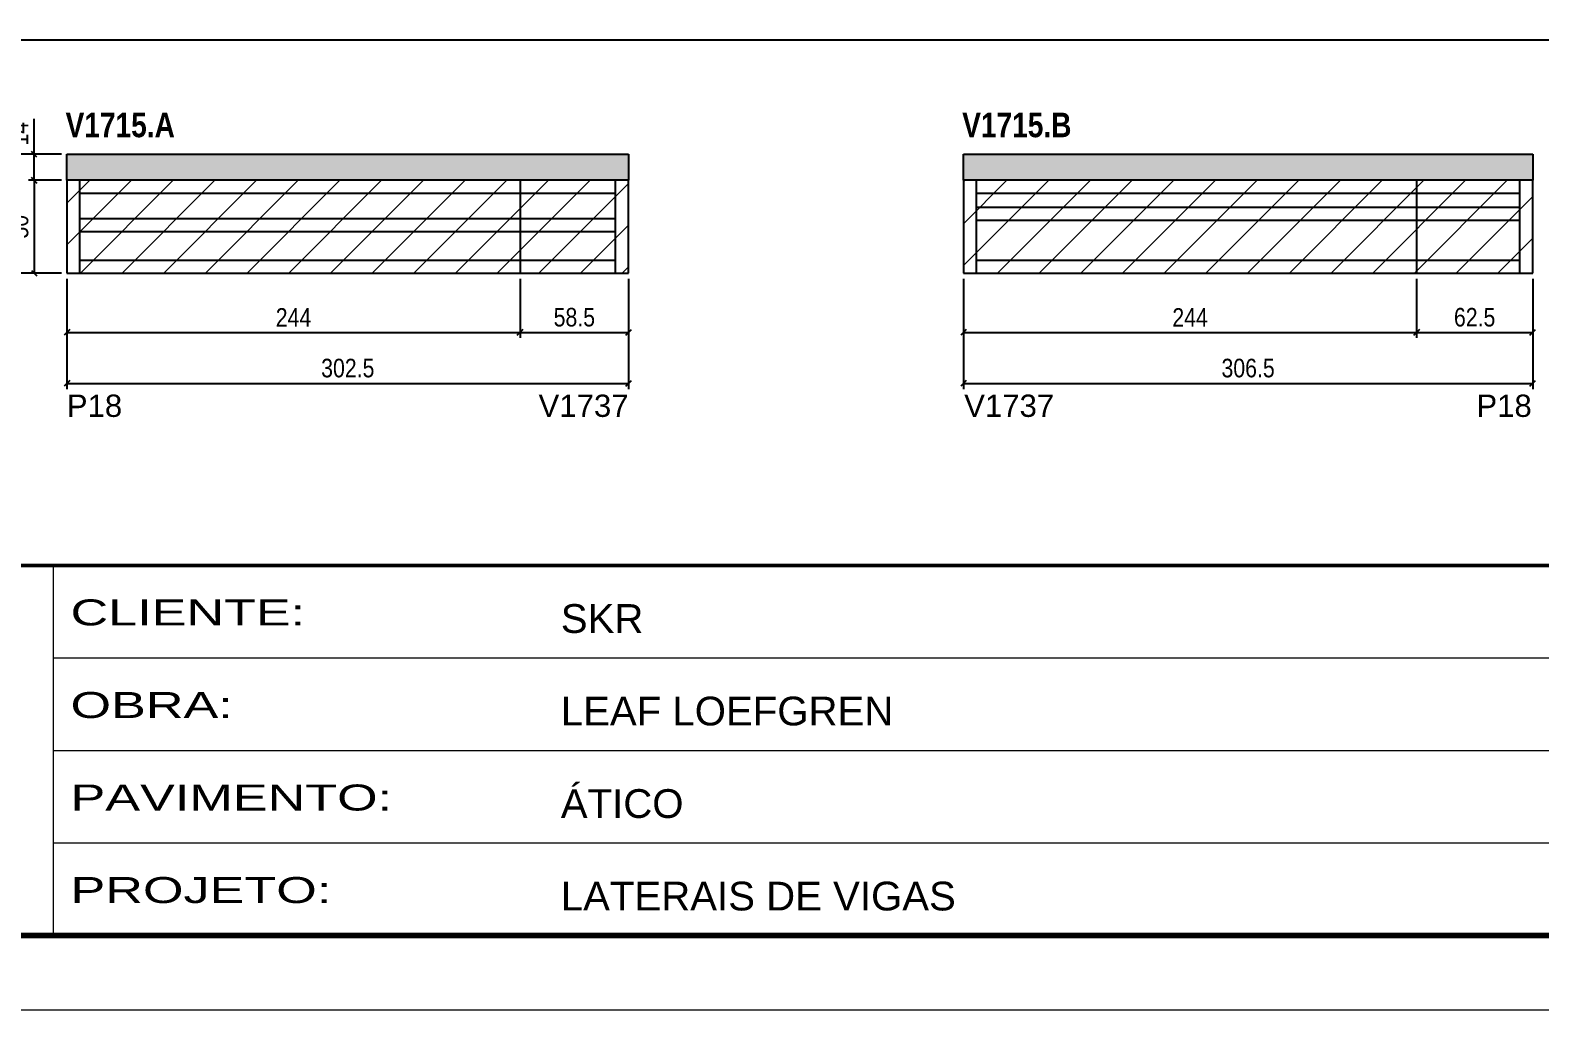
# Model space of a CAD drawing. Extents: x 3309 to 10008, y -2522 to 14608.
# Drawn here: x 8491 to 9304, y 12409 to 12937 of the extents above; entities that cross this region are included whole.
import ezdxf

# ---------------------------------------------------------------- set-up
doc = ezdxf.new("R2010")
doc.units = 0
doc.linetypes.add('CONTINUO', pattern=[0])
doc.linetypes.add('DASHED', pattern=[0.75, 0.5, -0.25])
for name, color, linetype in [('5', 5, 'Continuous'), ('COTA', 241, 'Continuous'), ('NOMENCLATURA', 7, 'Continuous'), ('Painéis', 200, 'Continuous'), ('SARR_2.2x7', 40, 'Continuous')]:
    doc.layers.add(name, color=color, linetype=linetype)
for name, color, linetype, lineweight in [('Folhas', 255, 'Continuous', 9), ('Hachura', 251, 'Continuous', 9), ('SARRAFO DE PRESSAO', 251, 'DASHED', 9)]:
    doc.layers.add(name, color=color, linetype=linetype, lineweight=lineweight)
doc.styles.add('ARIAL', font='arial.ttf')
doc.styles.add('COTA TECNICA', font='techl___.ttf', dxfattribs={"height": 10})
doc.styles.get("Standard").update_dxf_attribs({"font": 'arial.ttf'})
doc.styles.add('TECNICA', font='techb___.ttf', dxfattribs={"height": 10})
doc.styles.add('Tecnologia', font='')
doc.styles.get('Tecnologia').set_extended_font_data('Forgotten Futurist')
doc.dimstyles.new('PAINEL', dxfattribs={"dimtxt": 10, "dimasz": 3, "dimexe": 3, "dimexo": 3, "dimgap": 3, "dimtad": 1, "dimdec": 1, "dimzin": 12, "dimdsep": 46, "dimtxsty": 'COTA TECNICA', "dimblk1": 'OBLIQUE', "dimblk2": 'OBLIQUE', "dimsah": 1, "dimcen": 0.9, "dimclrd": 4, "dimclre": 4, "dimclrt": 240, "dimadec": 1, "dimazin": 3, "dimtfac": 1, "dimtdec": 1, "dimtmove": 0, "dimatfit": 3, "dimfxl": 1, "dimtolj": 1, "dimtzin": 12, "dimarcsym": 0})

# ---------------------------------------------------------------- blocks, each defined once
blk = doc.blocks.new('9999999999')
at = {"color": 30, "linetype": 'CONTINUO'}
for p, q in [((98564.56, 34230.21), (98564.56, 34429.45)), ((98564.56, 34379.64), (99583.98, 34379.64)), ((98564.56, 34329.83), (99487.98, 34329.83)), ((98564.56, 34280.02), (99487.98, 34280.02))]:
    blk.add_line(p, q, dxfattribs=at)
at = {"color": 30, "linetype": 'CONTINUO', "const_width": 2}
blk.add_lwpolyline([(99583.98, 34230.21), (99583.98, 34414.45, 0.414214), (99568.98, 34429.45), (98228.98, 34429.45, 0.414214), (98213.98, 34414.45), (98213.98, 34245.21, 0.414214), (98228.98, 34230.21), (99583.98, 34230.21)], format="xyb", dxfattribs=at)
at = {"layer": 'Folhas'}
blk.add_lwpolyline([(98138.98, 34190.21), (99623.98, 34190.21), (99623.98, 35240.21), (98138.98, 35240.21)], close=True, dxfattribs=at)
at = {"layer": 'Folhas', "color": 30, "const_width": 3}
blk.add_lwpolyline([(98213.98, 34230.21), (99583.98, 34230.21), (99583.98, 35200.21), (98213.98, 35200.21)], close=True, dxfattribs=at)
at = {"color": 7, "linetype": 'Continuous', "ltscale": 5, "style": 'ARIAL'}
for s, height, p in [('SKR', 15.483, (98837.68, 34393.13)), ('LEAF LOEFGREN', 15.4829, (98837.68, 34343.32)), ('ÁTICO', 15.483, (98837.68, 34293.51)), ('LATERAIS DE VIGAS', 15.4829, (98837.68, 34243.7))]:
    blk.add_text(s, height=height, dxfattribs=at).set_placement(p)
at = {"layer": 'Folhas', "color": 7, "style": 'Tecnologia', "width": 1.5}
for s, p in [('CLIENTE:', (98573.65, 34397.17)), ('OBRA:', (98573.65, 34347.31)), ('PAVIMENTO:', (98573.65, 34297.5)), ('PROJETO:', (98573.65, 34247.69))]:
    blk.add_text(s, height=14, dxfattribs=at).set_placement(p)
blk = doc.blocks.new('_Oblique')
at = {"color": 0, "linetype": 'ByBlock', "lineweight": -2}
blk.add_line((-0.5, -0.5), (0.5, 0.5), dxfattribs=at)
blk = doc.blocks.new('*D2519')
at = {"layer": 'COTA', "color": 4, "lineweight": -2, "transparency": 16777216}
for p, q in [((8510.61, 12802.91), (8510.61, 12743.53)), ((8813.11, 12802.91), (8813.11, 12743.53)), ((8510.61, 12746.53), (8813.11, 12746.53))]:
    blk.add_line(p, q, dxfattribs=at)
at = {"layer": 'Defpoints', "color": 0, "transparency": 16777216}
for p in [(8510.61, 12805.91), (8813.11, 12805.91), (8813.11, 12746.53)]:
    blk.add_point(p, dxfattribs=at)
at = {"layer": 'COTA', "color": 4, "lineweight": -2, "transparency": 16777216, "xscale": 3, "yscale": 3, "zscale": 3, "rotation": 180}
blk.add_blockref('_Oblique', (8510.61, 12746.53), dxfattribs=at)
at = {"layer": 'COTA', "color": 4, "lineweight": -2, "transparency": 16777216, "xscale": 3, "yscale": 3, "zscale": 3}
blk.add_blockref('_Oblique', (8813.11, 12746.53), dxfattribs=at)
at = {"layer": 'COTA', "color": 240, "transparency": 16777216, "insert": (8661.86, 12754.75), "char_height": 10, "attachment_point": 5, "style": 'COTA TECNICA'}
blk.add_mtext('\\A1;302.5', dxfattribs=at)
blk = doc.blocks.new('*D2520')
at = {"layer": 'COTA', "color": 4, "lineweight": -2, "transparency": 16777216}
for p, q in [((8510.61, 12802.91), (8510.61, 12771.01)), ((8754.61, 12802.91), (8754.61, 12771.01)), ((8510.61, 12774.01), (8754.61, 12774.01))]:
    blk.add_line(p, q, dxfattribs=at)
at = {"layer": 'Defpoints', "color": 0, "transparency": 16777216}
for p in [(8510.61, 12805.91), (8754.61, 12805.91), (8754.61, 12774.01)]:
    blk.add_point(p, dxfattribs=at)
at = {"layer": 'COTA', "color": 4, "lineweight": -2, "transparency": 16777216, "xscale": 3, "yscale": 3, "zscale": 3, "rotation": 180}
blk.add_blockref('_Oblique', (8510.61, 12774.01), dxfattribs=at)
at = {"layer": 'COTA', "color": 4, "lineweight": -2, "transparency": 16777216, "xscale": 3, "yscale": 3, "zscale": 3}
blk.add_blockref('_Oblique', (8754.61, 12774.01), dxfattribs=at)
at = {"layer": 'COTA', "color": 240, "transparency": 16777216, "insert": (8632.61, 12782.08), "char_height": 10, "attachment_point": 5, "style": 'COTA TECNICA'}
blk.add_mtext('\\A1;244', dxfattribs=at)
blk = doc.blocks.new('*D2521')
at = {"layer": 'COTA', "color": 4, "lineweight": -2, "transparency": 16777216}
for p, q in [((8754.61, 12802.91), (8754.61, 12771.01)), ((8813.11, 12802.91), (8813.11, 12771.01)), ((8754.61, 12774.01), (8813.11, 12774.01))]:
    blk.add_line(p, q, dxfattribs=at)
at = {"layer": 'Defpoints', "color": 0, "transparency": 16777216}
for p in [(8754.61, 12805.91), (8813.11, 12805.91), (8813.11, 12774.01)]:
    blk.add_point(p, dxfattribs=at)
at = {"layer": 'COTA', "color": 4, "lineweight": -2, "transparency": 16777216, "xscale": 3, "yscale": 3, "zscale": 3, "rotation": 180}
blk.add_blockref('_Oblique', (8754.61, 12774.01), dxfattribs=at)
at = {"layer": 'COTA', "color": 4, "lineweight": -2, "transparency": 16777216, "xscale": 3, "yscale": 3, "zscale": 3}
blk.add_blockref('_Oblique', (8813.11, 12774.01), dxfattribs=at)
at = {"layer": 'COTA', "color": 240, "transparency": 16777216, "insert": (8783.86, 12782.14), "char_height": 10, "attachment_point": 5, "style": 'COTA TECNICA'}
blk.add_mtext('\\A1;58.5', dxfattribs=at)
blk = doc.blocks.new('*D2522')
at = {"layer": 'COTA', "color": 4, "lineweight": -2, "transparency": 16777216}
for p, q in [((8993.45, 12802.91), (8993.45, 12743.53)), ((9299.95, 12802.91), (9299.95, 12743.53)), ((8993.45, 12746.53), (9299.95, 12746.53))]:
    blk.add_line(p, q, dxfattribs=at)
at = {"layer": 'Defpoints', "color": 0, "transparency": 16777216}
for p in [(8993.45, 12805.91), (9299.95, 12805.91), (9299.95, 12746.53)]:
    blk.add_point(p, dxfattribs=at)
at = {"layer": 'COTA', "color": 4, "lineweight": -2, "transparency": 16777216, "xscale": 3, "yscale": 3, "zscale": 3, "rotation": 180}
blk.add_blockref('_Oblique', (8993.45, 12746.53), dxfattribs=at)
at = {"layer": 'COTA', "color": 4, "lineweight": -2, "transparency": 16777216, "xscale": 3, "yscale": 3, "zscale": 3}
blk.add_blockref('_Oblique', (9299.95, 12746.53), dxfattribs=at)
at = {"layer": 'COTA', "color": 240, "transparency": 16777216, "insert": (9146.7, 12754.75), "char_height": 10, "attachment_point": 5, "style": 'COTA TECNICA'}
blk.add_mtext('\\A1;306.5', dxfattribs=at)
blk = doc.blocks.new('*D2523')
at = {"layer": 'COTA', "color": 4, "lineweight": -2, "transparency": 16777216}
for p, q in [((8993.45, 12802.91), (8993.45, 12771.01)), ((9237.45, 12802.91), (9237.45, 12771.01)), ((8993.45, 12774.01), (9237.45, 12774.01))]:
    blk.add_line(p, q, dxfattribs=at)
at = {"layer": 'Defpoints', "color": 0, "transparency": 16777216}
for p in [(8993.45, 12805.91), (9237.45, 12805.91), (9237.45, 12774.01)]:
    blk.add_point(p, dxfattribs=at)
at = {"layer": 'COTA', "color": 4, "lineweight": -2, "transparency": 16777216, "xscale": 3, "yscale": 3, "zscale": 3, "rotation": 180}
blk.add_blockref('_Oblique', (8993.45, 12774.01), dxfattribs=at)
at = {"layer": 'COTA', "color": 4, "lineweight": -2, "transparency": 16777216, "xscale": 3, "yscale": 3, "zscale": 3}
blk.add_blockref('_Oblique', (9237.45, 12774.01), dxfattribs=at)
at = {"layer": 'COTA', "color": 240, "transparency": 16777216, "insert": (9115.45, 12782.08), "char_height": 10, "attachment_point": 5, "style": 'COTA TECNICA'}
blk.add_mtext('\\A1;244', dxfattribs=at)
blk = doc.blocks.new('*D2524')
at = {"layer": 'COTA', "color": 4, "lineweight": -2, "transparency": 16777216}
for p, q in [((9237.45, 12802.91), (9237.45, 12771.01)), ((9299.95, 12802.91), (9299.95, 12771.01)), ((9237.45, 12774.01), (9299.95, 12774.01))]:
    blk.add_line(p, q, dxfattribs=at)
at = {"layer": 'Defpoints', "color": 0, "transparency": 16777216}
for p in [(9237.45, 12805.91), (9299.95, 12805.91), (9299.95, 12774.01)]:
    blk.add_point(p, dxfattribs=at)
at = {"layer": 'COTA', "color": 4, "lineweight": -2, "transparency": 16777216, "xscale": 3, "yscale": 3, "zscale": 3, "rotation": 180}
blk.add_blockref('_Oblique', (9237.45, 12774.01), dxfattribs=at)
at = {"layer": 'COTA', "color": 4, "lineweight": -2, "transparency": 16777216, "xscale": 3, "yscale": 3, "zscale": 3}
blk.add_blockref('_Oblique', (9299.95, 12774.01), dxfattribs=at)
at = {"layer": 'COTA', "color": 240, "transparency": 16777216, "insert": (9268.7, 12782.12), "char_height": 10, "attachment_point": 5, "style": 'COTA TECNICA'}
blk.add_mtext('\\A1;62.5', dxfattribs=at)
blk = doc.blocks.new('*D2525')
at = {"layer": 'COTA', "color": 4, "lineweight": -2, "transparency": 16777216}
for p, q in [((8507.61, 12855.91), (8489.97, 12855.91)), ((8492.97, 12855.91), (8492.97, 12805.91)), ((8507.61, 12805.91), (8489.97, 12805.91))]:
    blk.add_line(p, q, dxfattribs=at)
at = {"layer": 'Defpoints', "color": 0, "transparency": 16777216}
for p in [(8510.61, 12855.91, 0), (8492.97, 12805.91), (8510.61, 12805.91, 0)]:
    blk.add_point(p, dxfattribs=at)
at = {"layer": 'COTA', "color": 4, "lineweight": -2, "transparency": 16777216, "xscale": 3, "yscale": 3, "zscale": 3}
for p, rotation in [((8492.97, 12855.91), 90), ((8492.97, 12805.91), 270)]:
    blk.add_blockref('_Oblique', p, dxfattribs=dict(at, rotation=rotation))
at = {"layer": 'COTA', "color": 240, "transparency": 16777216, "insert": (8484.86, 12830.91), "char_height": 10, "attachment_point": 5, "rotation": 90, "style": 'COTA TECNICA'}
blk.add_mtext('\\A1;50', dxfattribs=at)
blk = doc.blocks.new('*D2526')
at = {"layer": 'COTA', "color": 4, "lineweight": -2, "transparency": 16777216}
for p, q in [((8492.97, 12869.91), (8492.97, 12889.03)), ((8507.61, 12869.91), (8489.97, 12869.91)), ((8492.97, 12855.91), (8492.97, 12869.91)), ((8507.61, 12855.91), (8489.97, 12855.91))]:
    blk.add_line(p, q, dxfattribs=at)
at = {"layer": 'Defpoints', "color": 0, "transparency": 16777216}
for p in [(8492.97, 12869.91), (8510.61, 12869.91, 0), (8510.61, 12855.91, 0)]:
    blk.add_point(p, dxfattribs=at)
at = {"layer": 'COTA', "color": 4, "lineweight": -2, "transparency": 16777216, "xscale": 3, "yscale": 3, "zscale": 3}
for p, rotation in [((8492.97, 12869.91), 90), ((8492.97, 12855.91), 270)]:
    blk.add_blockref('_Oblique', p, dxfattribs=dict(at, rotation=rotation))
at = {"layer": 'COTA', "color": 240, "transparency": 16777216, "insert": (8484.9, 12880.97), "char_height": 10, "attachment_point": 5, "rotation": 90, "style": 'COTA TECNICA'}
blk.add_mtext('\\A1;14', dxfattribs=at)
blk = doc.blocks.new('*D2527')
at = {"layer": 'COTA', "color": 4, "lineweight": -2, "transparency": 16777216}
for p, q in [((8507.61, 12869.91), (8459.06, 12869.91)), ((8462.06, 12805.91), (8462.06, 12869.91)), ((8507.61, 12805.91), (8459.06, 12805.91))]:
    blk.add_line(p, q, dxfattribs=at)
at = {"layer": 'Defpoints', "color": 0, "transparency": 16777216}
for p in [(8462.06, 12869.91), (8510.61, 12869.91, 0), (8510.61, 12805.91, 0)]:
    blk.add_point(p, dxfattribs=at)
at = {"layer": 'COTA', "color": 4, "lineweight": -2, "transparency": 16777216, "xscale": 3, "yscale": 3, "zscale": 3}
for p, rotation in [((8462.06, 12869.91), 90), ((8462.06, 12805.91), 270)]:
    blk.add_blockref('_Oblique', p, dxfattribs=dict(at, rotation=rotation))
at = {"layer": 'COTA', "color": 240, "transparency": 16777216, "insert": (8453.96, 12837.91), "char_height": 10, "attachment_point": 5, "rotation": 90, "style": 'COTA TECNICA'}
blk.add_mtext('\\A1;64', dxfattribs=at)

msp = doc.modelspace()

# ---------------------------------------------------------------- hatches: boundary and pattern name
at = {"layer": 'COTA'}
h = msp.add_hatch(dxfattribs=at)
h.set_pattern_fill('AR-CONC', color=256, scale=0.03)
h.set_pattern_definition([(50, (0, -20.57), (5.4655401, -0.4781726), [0.5715, -6.2865]), (355, (0, -20.57), (-1.0573026, 5.7317054), [0.4572, -5.0292175]), (100.451445, (0.4555, -20.61), (4.4082374, 5.2535326), [0.4857003, -5.3427073]), (46.1842, (0, -19.046), (8.1323712, -1.2612698), [0.85725, -9.42975]), (96.63556, (0.678, -19.151), (7.122124, 7.4227837), [0.7285507, -8.0140682]), (351.18415, (0, -19.046), (7.122124, 7.4227837), [0.685799, -7.543792]), (21, (0.762, -19.427), (4.5484317, -3.067956), [0.5715, -6.2865]), (326, (0.762, -19.427), (1.8540609, 5.525639), [0.4572, -5.0292]), (71.451445, (1.141, -19.6827), (6.4024926, 2.457683), [0.4857003, -5.3426981]), (37.5, (0, -20.57), (0.0926581, 2.53665117), [0, -4.96824, 0, -5.1054, 0, -5.04825]), (7.5, (0, -20.57), (2.00458988, 3.00541724), [0, -2.91084, 0, -4.85394, 0, -1.92405]), (327.5, (-1.6993, -20.57), (4.06771786, -0.17186232), [0, -1.905, 0, -5.9436, 0, -7.8867]), (317.5, (-2.4613, -20.57), (4.44387544, 0.7627947), [0, -2.4765, 0, -3.94716, 0, -5.6007])])
h.paths.add_polyline_path([(8510.61, 12869.91), (8510.61, 12855.91), (8813.11, 12855.91), (8813.11, 12869.91)])
h = msp.add_hatch(dxfattribs=at)
h.set_pattern_fill('AR-CONC', color=256, scale=0.03)
h.paths.add_polyline_path([(9299.95, 12855.91), (9299.95, 12869.91), (8993.45, 12869.91), (8993.45, 12855.91)])
at = {"layer": 'Hachura', "linetype": 'ByBlock'}
h = msp.add_hatch(dxfattribs=at)
h.set_pattern_fill('ANSI31', color=256, scale=5)
h.paths.add_polyline_path([(8754.61, 12805.91), (8754.61, 12855.91), (8510.61, 12855.91), (8510.61, 12805.91)])
h.paths.add_polyline_path([(8813.11, 12805.91), (8813.11, 12855.91), (8754.61, 12855.91), (8754.61, 12805.91)])
h.paths.add_polyline_path([(9237.45, 12805.91), (9237.45, 12855.91), (8993.45, 12855.91), (8993.45, 12805.91)])
h.paths.add_polyline_path([(9237.45, 12805.91), (9299.95, 12805.91), (9299.95, 12855.91), (9237.45, 12855.91)])

# ---------------------------------------------------------------- linework, layer by layer
at = {"layer": 'COTA'}
for p, q in [((8152.87, 12931.52), (9522.87, 12931.52)), ((8510.61, 12855.91, 0), (8510.61, 12869.91, 0)), ((8510.61, 12869.91, 0), (8813.11, 12869.91, 0)), ((8813.11, 12869.91, 0), (8813.11, 12855.91, 0)), ((8993.45, 12855.91, 0), (8993.45, 12869.91, 0)), ((8993.45, 12869.91, 0), (9299.95, 12869.91, 0)), ((9299.95, 12869.91, 0), (9299.95, 12855.91, 0))]:
    msp.add_line(p, q, dxfattribs=at)
at = {"layer": 'Painéis', "linetype": 'ByBlock'}
for p, q in [((8813.11, 12855.91, 0), (8510.61, 12855.91, 0)), ((8510.61, 12855.91, 0), (8510.61, 12805.91, 0)), ((8754.61, 12855.91, 0), (8754.61, 12805.91, 0)), ((8813.11, 12805.91, 0), (8813.11, 12855.91, 0)), ((9299.95, 12855.91, 0), (8993.45, 12855.91, 0)), ((8993.45, 12855.91, 0), (8993.45, 12805.91, 0)), ((9237.45, 12855.91, 0), (9237.45, 12805.91, 0)), ((9299.95, 12805.91, 0), (9299.95, 12855.91, 0)), ((8510.61, 12805.91, 0), (8813.11, 12805.91, 0)), ((8993.45, 12805.91, 0), (9299.95, 12805.91, 0))]:
    msp.add_line(p, q, dxfattribs=at)
at = {"layer": 'SARR_2.2x7', "linetype": 'Continuous'}
for p, q in [((8517.61, 12805.91, 0), (8517.61, 12855.91, 0)), ((8806.11, 12805.91, 0), (8806.11, 12855.91, 0)), ((9000.45, 12805.91, 0), (9000.45, 12855.91, 0)), ((9292.95, 12805.91, 0), (9292.95, 12855.91, 0)), ((8517.61, 12848.91, 0), (8754.61, 12848.91, 0)), ((8754.61, 12848.91, 0), (8806.11, 12848.91, 0)), ((9000.45, 12848.91, 0), (9237.45, 12848.91, 0)), ((9237.45, 12848.91, 0), (9292.95, 12848.91, 0)), ((9000.45, 12841.46, 0), (9237.45, 12841.46, 0)), ((9237.45, 12841.46, 0), (9292.95, 12841.46, 0)), ((8517.61, 12835.35, 0), (8754.61, 12835.35, 0)), ((8754.61, 12835.35, 0), (8806.11, 12835.35, 0)), ((9000.45, 12834.46, 0), (9237.45, 12834.46, 0)), ((9237.45, 12834.46, 0), (9292.95, 12834.46, 0)), ((8517.61, 12828.35, 0), (8754.61, 12828.35, 0)), ((8754.61, 12828.35, 0), (8806.11, 12828.35, 0)), ((8517.61, 12812.91, 0), (8754.61, 12812.91, 0)), ((8754.61, 12812.91, 0), (8806.11, 12812.91, 0)), ((9000.45, 12812.91, 0), (9237.45, 12812.91, 0)), ((9237.45, 12812.91, 0), (9292.95, 12812.91, 0))]:
    msp.add_line(p, q, dxfattribs=at)

# ---------------------------------------------------------------- block references
at = {"layer": 'SARRAFO DE PRESSAO', "color": 6, "linetype": 'ByBlock'}
msp.add_blockref('9999999999', (-90061.11, -21780.92), dxfattribs=at)

# ---------------------------------------------------------------- texts
at = {"layer": '5', "linetype": 'Continuous'}
for s, rotation, p in [('P18', 359.99996, (8510.54, 12728.52, 0)), ('V1737', 359.99996, (8764.59, 12728.52, 0)), ('V1737', 359.99996, (8993.8, 12728.52, 0)), ('P18', 0.00004, (9269.63, 12728.52, 0))]:
    msp.add_text(s, height=12, rotation=rotation, dxfattribs=at).set_placement(p)
at = {"layer": 'NOMENCLATURA', "style": 'TECNICA'}
for s, p in [('V1715.A', (8509.89, 12879.1, 0)), ('V1715.B', (8992.73, 12879.1, 0))]:
    msp.add_text(s, height=13.2, dxfattribs=at).set_placement(p)

# ---------------------------------------------------------------- dimensions: what is measured, and where the dimension line sits
at = {"layer": 'COTA'}
for base, p1, p2, angle, picture, middle in [((8492.97, 12869.91), (8510.61, 12855.91, 0), (8510.61, 12869.91, 0), 90, '*D2526', (8484.9, 12880.97)), ((8462.06, 12869.91), (8510.61, 12805.91, 0), (8510.61, 12869.91, 0), 90, '*D2527', (8453.96, 12837.91)), ((8492.97, 12805.91), (8510.61, 12855.91, 0), (8510.61, 12805.91, 0), 90, '*D2525', (8484.86, 12830.91)), ((8813.11, 12746.53, 0), (8510.61, 12805.91, 0), (8813.11, 12805.91, 0), 180, '*D2519', (8661.86, 12754.75, 0)), ((9299.95, 12746.53, 0), (8993.45, 12805.91, 0), (9299.95, 12805.91, 0), 180, '*D2522', (9146.7, 12754.75, 0))]:
    dim = msp.add_linear_dim(base=base, p1=p1, p2=p2, angle=angle, dimstyle='PAINEL', dxfattribs=at)
    dim.commit()
    dim.dimension.update_dxf_attribs({"geometry": picture, "text_midpoint": middle})
for base, p1, p2, picture, middle in [((8754.61, 12774.01, 0), (8510.61, 12805.91, 0), (8754.61, 12805.91, 0), '*D2520', (8632.61, 12782.08, 0)), ((9237.45, 12774.01, 0), (8993.45, 12805.91, 0), (9237.45, 12805.91, 0), '*D2523', (9115.45, 12782.08, 0))]:
    dim = msp.add_linear_dim(base=base, p1=p1, p2=p2, dimstyle='PAINEL', dxfattribs=at)
    dim.commit()
    dim.dimension.update_dxf_attribs({"geometry": picture, "text_midpoint": middle})
for base, p1, p2, picture, middle in [((8813.11, 12774.01, 0), (8754.61, 12805.91, 0), (8813.11, 12805.91, 0), '*D2521', (8783.86, 12782.14, 0)), ((9299.95, 12774.01, 0), (9237.45, 12805.91, 0), (9299.95, 12805.91, 0), '*D2524', (9268.7, 12782.12, 0))]:
    dim = msp.add_linear_dim(base=base, p1=p1, p2=p2, dimstyle='PAINEL', override={"dimtmove": 1}, dxfattribs=at)
    dim.commit()
    dim.dimension.update_dxf_attribs({"geometry": picture, "text_midpoint": middle})

doc.saveas('drawing.dxf')
